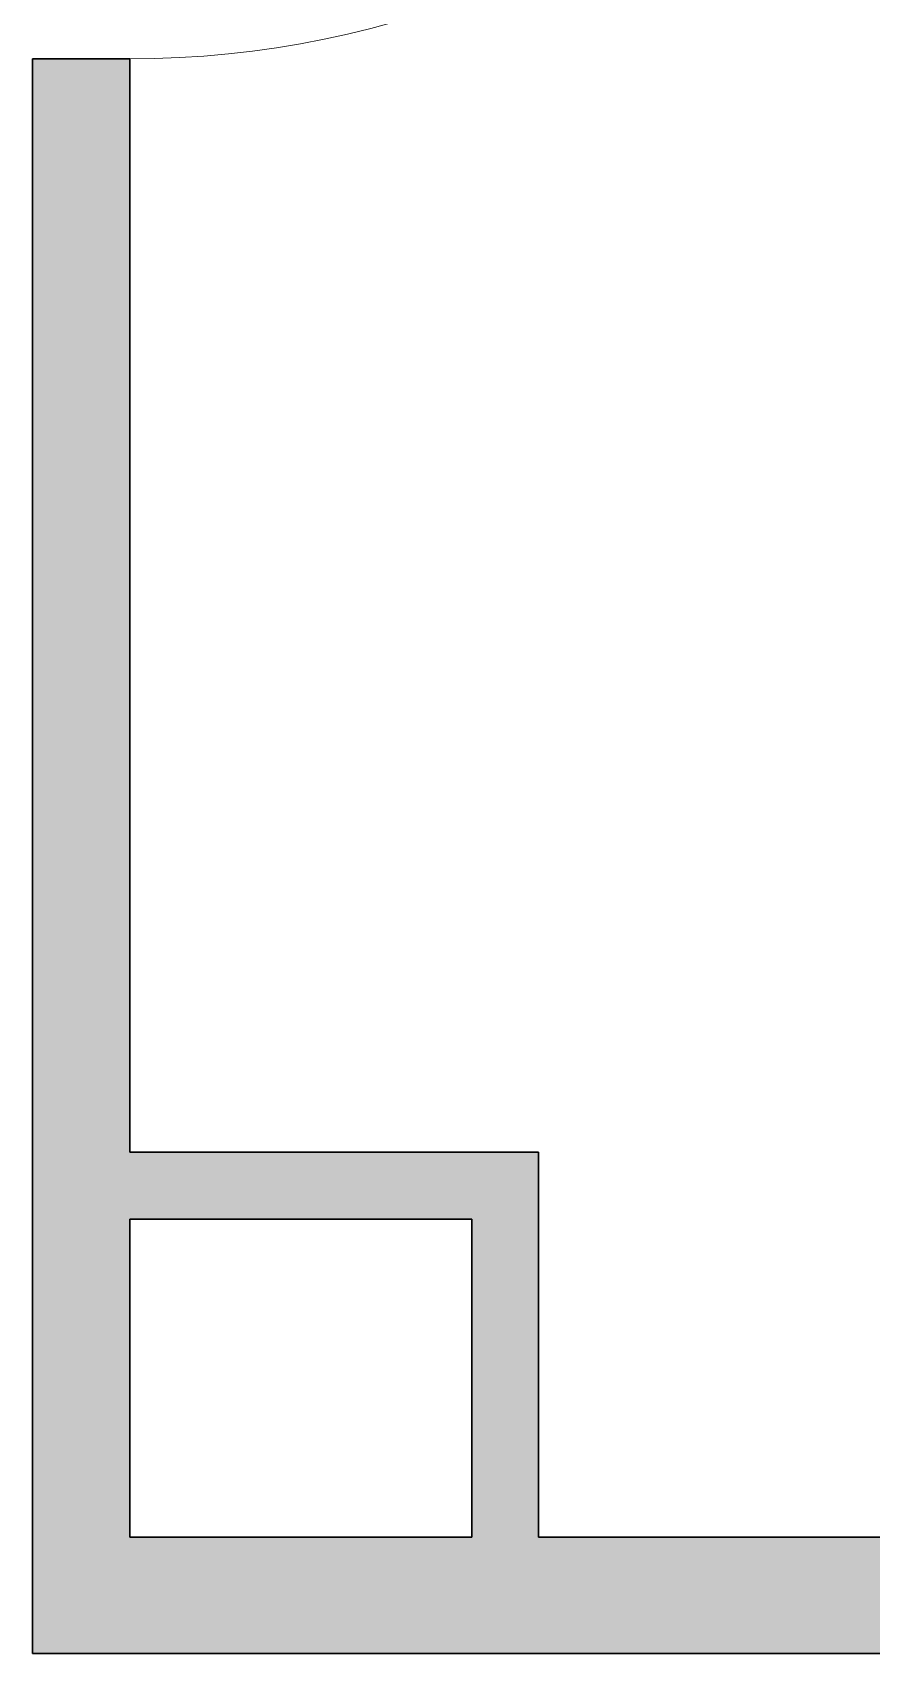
# Model space of a CAD drawing. Header units: millimetres. Extents: x 155927 to 295199, y -4084 to 97293.
# Drawn here: x 226351 to 227230, y 15108 to 16806 of the extents above; entities that cross this region are included whole.
import ezdxf

# ---------------------------------------------------------------- set-up
doc = ezdxf.new("R2010")
doc.units = ezdxf.units.MM
doc.header["$MEASUREMENT"] = 0
for name, color, linetype, lineweight in [('A-DOOR', 4, 'CONTINUOUS', 9), ('A-WALL', 7, 'CONTINUOUS', 9), ('A-WALL-PATT', 7, 'CONTINUOUS', 9), ('I-WALL', 7, 'CONTINUOUS', 9)]:
    doc.layers.add(name, color=color, linetype=linetype, lineweight=lineweight)

msp = doc.modelspace()

# ---------------------------------------------------------------- hatches: boundary and pattern name
at = {"layer": 'A-WALL-PATT'}
h = msp.add_hatch(color=256, dxfattribs=at)
h.paths.add_polyline_path([(226452.8, 15229.6), (226452.8, 16778.1), (226350.8, 16778.1), (226350.8, 15229.6)], flags=0)
h.paths.add_polyline_path([(226452.8, 17788.1), (226452.8, 19528.1), (226350.8, 19528.1), (226350.8, 17788.1)], flags=0)
h.paths.add_polyline_path([(226350.8, 20538.1), (226452.8, 20538.1), (226452.8, 22278.1), (226350.8, 22278.1), (226350.8, 20988.1)], flags=0)
h.paths.add_polyline_path([(226452.8, 23288.1), (226452.8, 25028.1), (226350.8, 25028.1), (226350.8, 23288.1)], flags=0)
h.paths.add_polyline_path([(226452.8, 26038.1), (226452.8, 26257.6), (226350.8, 26257.6), (226350.8, 26038.1)], flags=0)
for points in [[(226811.1, 15562.7), (226881.1, 15562.7), (226881.1, 15632.7), (226452.8, 15632.7), (226452.8, 15562.7), (226776.1, 15562.7)], [(226881.1, 15229.6), (226881.1, 15562.7), (226811.1, 15562.7), (226811.1, 15229.6)], [(226350.8, 15107.6), (230353.8, 15107.6), (230353.8, 15229.6), (226350.8, 15229.6)]]:
    msp.add_hatch(color=256, dxfattribs=at).paths.add_polyline_path(points, flags=0)

# ---------------------------------------------------------------- linework, layer by layer
at = {"layer": 'A-DOOR'}
msp.add_arc((226452.8, 17788.1), 1010, 270, 0, dxfattribs=at)
at = {"layer": 'A-WALL', "lineweight": 30}
for p, q in [((226350.8, 15229.6), (226350.8, 15107.6)), ((226811.1, 15229.6), (226452.8, 15229.6)), ((230353.8, 15229.6), (226881.1, 15229.6)), ((226350.8, 15107.6), (230353.8, 15107.6))]:
    msp.add_line(p, q, dxfattribs=at)
at = {"layer": 'I-WALL', "lineweight": 30}
for p, q in [((226350.8, 16778.1), (226350.8, 15229.6)), ((226452.8, 16778.1), (226350.8, 16778.1)), ((226452.8, 15632.7), (226452.8, 16778.1)), ((226881.1, 15632.7), (226452.8, 15632.7)), ((226881.1, 15562.7), (226881.1, 15632.7)), ((226452.8, 15229.6), (226452.8, 15562.7)), ((226452.8, 15562.7), (226811.1, 15562.7)), ((226811.1, 15562.7), (226811.1, 15229.6)), ((226881.1, 15229.6), (226881.1, 15562.7))]:
    msp.add_line(p, q, dxfattribs=at)

doc.saveas('drawing.dxf')
